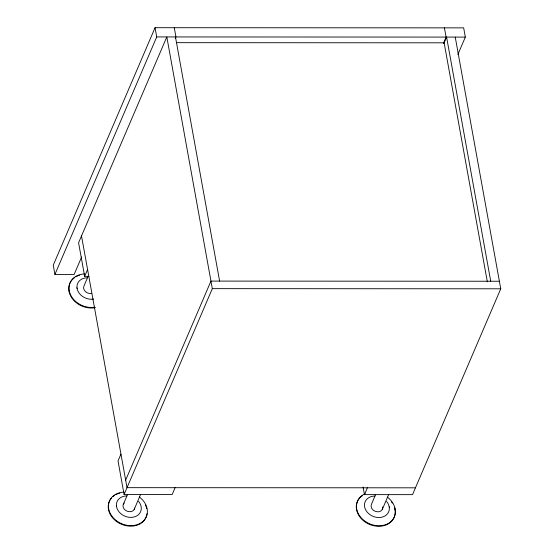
<?xml version="1.0" encoding="UTF-8"?>
<svg xmlns="http://www.w3.org/2000/svg" width="554" height="554" viewBox="0 0 554 554"><rect width="100%" height="100%" fill="white"/><g stroke="black" fill="none" stroke-linecap="round" stroke-linejoin="round"><path stroke-width="0.83" d="M457.839 54.569L465.332 37.097L463.663 27.866L155.051 27.7L53.253 265.214L54.922 274.445L74.146 274.452L81.639 256.973M54.922 274.445L156.72 36.931L155.051 27.7M175.265 38.531L175.943 36.938L174.275 27.707M69.008 291.231L69.236 290.698M88.952 276.342L84.658 276.342L87.58 269.514M88.031 276.501L84.007 285.885A6.004 4.834 23.2 0 0 90.177 293.544L91.652 293.398M120.959 454.1L118.03 460.928L124.096 494.487L172.169 494.514L175.092 487.686M108.452 509.375L108.681 508.849M125.661 480.11L210.956 281.093L499.383 281.245M124.096 494.487L212.321 288.648L166.816 36.938L78.585 242.777L84.658 276.342M123.452 504.036L127.475 494.646M134.248 509.278L140.619 494.417M443.429 43.323L446.102 37.083L444.433 27.852M443.865 43.427L446.586 37.083L490.733 281.245M455.236 37.09L500.747 288.8L412.522 494.646L364.456 494.618L367.378 487.79M375.522 494.777L371.499 504.168A6.004 4.834 23.2 0 0 377.669 511.82L379.137 511.681A6.004 4.834 23.2 0 0 382.682 506.91M382.295 509.41L388.666 494.556M394.954 509.528L395.182 509.001M156.72 36.931L465.332 37.097M176.463 42.672L444.128 42.817L487.347 281.868M212.321 288.648L500.747 288.8M415.452 487.818L127.025 487.665L81.514 235.956M389.199 506.799L389.462 507.575M76.847 287.72L77.103 288.502M116.292 505.871L116.548 506.654M363.085 487.063L364.456 494.618M175.466 36.938L219.613 281.1M387.405 497.132A20.02 16.114 23.2 0 1 390.258 522.159A20.02 16.114 23.2 0 1 361.18 517.796A20.02 16.114 23.2 0 1 365.072 493.78M394.393 507.339A20.02 16.114 23.2 0 1 384.144 525.601A20.02 16.114 23.2 0 1 359.74 516.82A20.02 16.114 23.2 0 1 362.219 495.768M391.38 501.779A20.02 16.114 23.2 0 1 392.329 503.108M386.581 501.425A12.811 10.311 23.2 0 1 382.932 516.882A12.811 10.311 23.2 0 1 365.121 508.648A12.811 10.311 23.2 0 1 374.954 496.052M134.643 508.08A6.004 4.834 23.2 0 1 131.097 511.55L129.622 511.688A6.004 4.834 23.2 0 1 123.798 508.468A6.004 4.834 23.2 0 1 124.214 503.011M139.359 497A20.02 16.114 23.2 0 1 140.37 523.274A20.02 16.114 23.2 0 1 110.357 513.662A20.02 16.114 23.2 0 1 124.041 492.097M147.039 513.738A20.02 16.114 23.2 0 1 121.167 524.126A20.02 16.114 23.2 0 1 111.368 498.15M112.995 496.529A20.02 16.114 23.2 0 1 114.796 495.228M116.105 494.5A20.02 16.114 23.2 0 1 119.775 493.178M145.467 505.054A20.02 16.114 23.2 0 1 146.762 508.669M138.535 501.294A12.811 10.311 23.2 0 1 134.885 516.75A12.811 10.311 23.2 0 1 117.074 508.517A12.811 10.311 23.2 0 1 126.908 495.92M94.796 307.235A20.02 16.114 23.2 0 1 69.679 292.526A20.02 16.114 23.2 0 1 84.603 273.946M95.371 307.622A20.02 16.114 23.2 0 1 71.861 297.99A20.02 16.114 23.2 0 1 74.728 277.485M75.995 276.702A20.02 16.114 23.2 0 1 79.568 275.227M93.716 299.042A12.811 10.311 23.2 0 1 77.352 289.555A12.811 10.311 23.2 0 1 87.47 277.769"/></g></svg>
